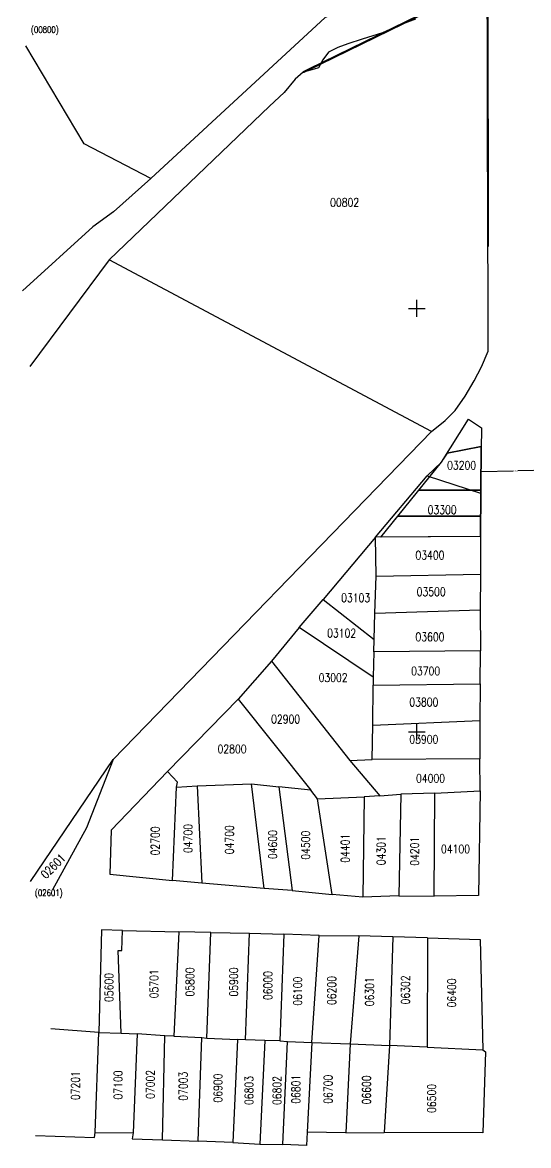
# Model space of a CAD drawing. Header units: metres. Extents: x 615331 to 657292, y 1301217 to 1321009.
# Drawn here: x 629429.6 to 629549.1, y 1319897.7 to 1320162.9 of the extents above; entities that cross this region are included whole.
import ezdxf
from ezdxf.enums import TextEntityAlignment as Align

# ---------------------------------------------------------------- set-up
doc = ezdxf.new("R2010")
doc.units = ezdxf.units.M
doc.header["$PDMODE"] = 32
doc.header["$PDSIZE"] = 0.5
for name, color, linetype in [('2', 1, 'Continuous'), ('42', 7, 'Continuous'), ('5', 7, 'Continuous'), ('6', 7, 'Continuous'), ('7', 7, 'Continuous'), ('CVL_CUADCON_LIN', 8, 'Continuous')]:
    doc.layers.add(name, color=color, linetype=linetype)
for name, color, linetype, lineweight in [('Nivel 2', 7, 'Continuous', 0), ('Nivel 5', 7, 'Continuous', 0), ('Nivel 6', 7, 'Continuous', 0)]:
    doc.layers.add(name, color=color, linetype=linetype, lineweight=lineweight)
doc.styles.add('ROMANS', font='ROMANS', dxfattribs={"height": 0.2})
doc.styles.get("Standard").update_dxf_attribs({"font": 'arial.ttf'})
doc.dimstyles.get("Standard").update_dxf_attribs({"dimtxt": 0.18, "dimasz": 0.18, "dimexe": 0.18, "dimexo": 0.0625, "dimgap": 0.09, "dimtad": 0, "dimtih": 1, "dimtoh": 1, "dimdec": 4, "dimzin": 0, "dimdsep": 46, "dimtxsty": 'Standard', "dimcen": 0.09, "dimadec": 0, "dimazin": 0, "dimtfac": 1, "dimtdec": 4, "dimtofl": 0, "dimtmove": 0, "dimatfit": 3, "dimfxl": 1, "dimtolj": 1, "dimtzin": 0, "dimarcsym": 0})

# ---------------------------------------------------------------- blocks, each defined once
blk = doc.blocks.new('COORD')
at = {"layer": '42', "color": 2, "linetype": 'Continuous'}
for p, q in [((-2, 0), (2, 0)), ((0, -2), (0, 2))]:
    blk.add_line(p, q, dxfattribs=at)
blk = doc.blocks.new('*D24')
at = {"color": 0, "linetype": 'Continuous', "lineweight": -2, "transparency": 16777216}
for p, q in [((629537.86, 1320055.55), (629537.82, 1320056.98)), ((629538.01, 1320056.81), (629545.51, 1320056.99)), ((629554.06, 1320057.2), (629546.56, 1320057.02)), ((629554.27, 1320055.95), (629554.24, 1320057.38))]:
    blk.add_line(p, q, dxfattribs=at)
at = {"color": 0, "linetype": 'Continuous', "transparency": 16777216}
for points in [[(629538, 1320056.84), (629538.01, 1320056.78), (629537.83, 1320056.8)], [(629554.06, 1320057.23), (629554.06, 1320057.17), (629554.24, 1320057.2)]]:
    blk.add_solid(points, dxfattribs=at)
at = {"layer": 'Defpoints', "color": 0, "linetype": 'Continuous', "transparency": 16777216}
for p in [(629554.24, 1320057.2), (629537.86, 1320055.49), (629554.27, 1320055.89)]:
    blk.add_point(p, dxfattribs=at)
at = {"color": 0, "linetype": 'Continuous', "transparency": 16777216, "insert": (629546.03, 1320057), "char_height": 0.18, "attachment_point": 5}
blk.add_mtext('\\A1;16.4205', dxfattribs=at)

msp = doc.modelspace()

# ---------------------------------------------------------------- linework, layer by layer
at = {"color": 4, "linetype": 'Continuous', "flags": 128}
for points in [[(629537.92762, 1320062.7875), (629537.7214, 1320041.48841), (629514.22207, 1320041.31174), (629528.5564, 1320059.08841), (629529.8848, 1320061.18966)], [(629537.92762, 1320062.7875), (629537.82865, 1320052.43788), (629523.19371, 1320052.43788), (629528.5564, 1320059.08841), (629529.8848, 1320061.18966)], [(629537.82865, 1320052.43788), (629537.76797, 1320046.28818), (629518.23485, 1320046.28818), (629523.19371, 1320052.43788)], [(629537.76797, 1320046.28818), (629537.7214, 1320041.48841), (629514.22207, 1320041.31174), (629518.23485, 1320046.28818)]]:
    msp.add_lwpolyline(points, close=True, dxfattribs=at)
at = {"color": 3, "linetype": 'Continuous', "flags": 128}
msp.add_lwpolyline([(629537.92762, 1320062.7875), (629537.7214, 1320041.48841), (629514.22207, 1320041.31174), (629528.5564, 1320059.08841), (629529.8848, 1320061.18966)], close=True, dxfattribs=at)
at = {"color": 2, "linetype": 'Continuous', "flags": 128}
for points in [[(629537.92764, 1320062.78741), (629537.7214, 1320041.48841), (629514.22207, 1320041.31174), (629528.5564, 1320059.08841), (629529.8848, 1320061.18966)], [(629537.76797, 1320046.28818), (629537.7214, 1320041.48841), (629514.22207, 1320041.31174), (629518.23485, 1320046.28818)]]:
    msp.add_lwpolyline(points, close=True, dxfattribs=at)
msp.add_lwpolyline([(629537.9276, 1320062.78736), (629537.76787, 1320046.28813), (629518.23315, 1320046.28596), (629528.5564, 1320059.08836), (629529.8848, 1320061.18966)], close=True)
at = {"color": 3, "linetype": 'Continuous', "flags": 128}
for points in [[(629537.92762, 1320062.7875), (629529.8848, 1320061.18966)], [(629537.7214, 1320041.48841), (629537.92764, 1320062.78741)], [(629529.8848, 1320061.18966), (629528.97638, 1320059.75273)], [(629537.7214, 1320041.48841), (629514.22207, 1320041.31174)]]:
    msp.add_lwpolyline(points, dxfattribs=at)
at = {"layer": '2', "color": 1, "linetype": 'Continuous'}
for p, q in [((629526.1504, 1320066.25241), (629450.0304, 1320106.83041)), ((629526.1504, 1320066.25241), (629451.0154, 1319988.83641)), ((629512.9804, 1320041.30241), (629525.1374, 1320055.83941)), ((629525.1374, 1320055.83941), (629537.7684, 1320051.69941)), ((629537.7684, 1320051.69941), (629537.7214, 1320041.48841)), ((629512.9804, 1320041.30241), (629500.6184, 1320026.61541)), ((629537.7214, 1320041.48841), (629512.9804, 1320041.30241)), ((629513.0904, 1320032.13741), (629512.9804, 1320041.30241)), ((629537.7214, 1320041.48841), (629537.7324, 1320032.62241)), ((629513.0904, 1320032.13741), (629537.7324, 1320032.62241)), ((629537.7324, 1320032.62241), (629537.6424, 1320024.20441)), ((629512.7964, 1320023.42041), (629513.0904, 1320032.13741)), ((629494.9494, 1320020.02041), (629500.6184, 1320026.61541)), ((629500.6184, 1320026.61541), (629512.6664, 1320017.14341)), ((629512.6664, 1320017.14341), (629512.7964, 1320023.42041)), ((629512.7964, 1320023.42041), (629537.6424, 1320024.20441)), ((629537.6424, 1320024.20441), (629537.7504, 1320014.49141)), ((629494.9494, 1320020.02041), (629488.4104, 1320012.02841)), ((629512.4224, 1320008.27641), (629494.9494, 1320020.02041)), ((629512.5514, 1320014.30441), (629512.6664, 1320017.14341)), ((629512.5514, 1320014.30441), (629512.4224, 1320008.27641)), ((629537.7504, 1320014.49141), (629512.5514, 1320014.30441)), ((629537.7154, 1320006.72141), (629537.7504, 1320014.49141)), ((629488.4104, 1320012.02841), (629480.4944, 1320003.08541)), ((629488.4104, 1320012.02841), (629506.8964, 1319988.58341)), ((629512.3204, 1319996.96941), (629512.4144, 1320006.38441)), ((629512.4224, 1320008.27641), (629512.4144, 1320006.38441)), ((629512.4144, 1320006.38441), (629537.7154, 1320006.72141)), ((629537.7154, 1320006.72141), (629537.5744, 1319998.05441)), ((629463.8554, 1319985.99241), (629480.4944, 1320003.08541)), ((629480.4944, 1320003.08541), (629497.6694, 1319981.57741)), ((629512.3204, 1319996.96941), (629537.5744, 1319998.05441)), ((629537.5744, 1319998.05441), (629537.5834, 1319988.98841)), ((629512.1814, 1319988.85041), (629512.3204, 1319996.96941)), ((629431.4734, 1319960.02741), (629451.0154, 1319988.83641)), ((629451.0154, 1319988.83641), (629444.6924, 1319972.72641)), ((629506.8964, 1319988.58341), (629512.1814, 1319988.85041)), ((629506.8964, 1319988.58341), (629513.9714, 1319980.28941)), ((629537.5834, 1319988.98841), (629512.1814, 1319988.85041)), ((629537.6504, 1319981.46741), (629537.5834, 1319988.98841)), ((629466.1804, 1319983.51041), (629463.8554, 1319985.99241)), ((629465.0074, 1319960.24541), (629465.9724, 1319982.31341)), ((629465.9724, 1319982.31341), (629466.1804, 1319983.51041)), ((629465.9724, 1319982.31341), (629470.7994, 1319982.62941)), ((629470.7994, 1319982.62941), (629483.6554, 1319983.12241)), ((629470.7994, 1319982.62941), (629471.9134, 1319959.62141)), ((629486.6404, 1319958.37741), (629483.6554, 1319983.12241)), ((629483.6554, 1319983.12241), (629490.1034, 1319982.39841)), ((629497.6694, 1319981.57741), (629490.1034, 1319982.39841)), ((629490.1034, 1319982.39841), (629493.2934, 1319957.90341)), ((629499.2354, 1319979.54041), (629497.6694, 1319981.57741)), ((629499.2354, 1319979.54041), (629510.2614, 1319980.02741)), ((629502.6874, 1319956.93941), (629499.2354, 1319979.54041)), ((629510.2614, 1319980.02741), (629510.0004, 1319956.36741)), ((629513.9714, 1319980.28941), (629510.2614, 1319980.02741)), ((629513.9714, 1319980.28941), (629518.9514, 1319980.65541)), ((629518.9514, 1319980.65541), (629518.4864, 1319956.64641)), ((629526.9794, 1319980.93241), (629518.9514, 1319980.65541)), ((629526.8174, 1319956.57541), (629526.9794, 1319980.93241)), ((629526.9794, 1319980.93241), (629537.6504, 1319981.46741)), ((629444.6924, 1319972.72641), (629436.6494, 1319958.10441)), ((629471.9134, 1319959.62141), (629465.0074, 1319960.24541)), ((629486.6404, 1319958.37741), (629471.9134, 1319959.62141)), ((629493.2934, 1319957.90341), (629486.6404, 1319958.37741)), ((629493.2934, 1319957.90341), (629502.6874, 1319956.93941)), ((629510.0004, 1319956.36741), (629502.6874, 1319956.93941)), ((629518.4864, 1319956.64641), (629510.0004, 1319956.36741)), ((629518.4864, 1319956.64641), (629526.8174, 1319956.57541)), ((629453.0444, 1319943.71641), (629453.2184, 1319948.44941)), ((629453.2184, 1319948.44941), (629466.5274, 1319948.14641)), ((629466.5274, 1319948.14641), (629465.3474, 1319923.48741)), ((629474.0454, 1319948.02341), (629466.5274, 1319948.14641)), ((629473.1184, 1319923.06641), (629474.0454, 1319948.02341)), ((629474.0454, 1319948.02341), (629483.1884, 1319947.80641)), ((629482.2104, 1319922.64941), (629483.1884, 1319947.80641)), ((629483.1884, 1319947.80641), (629491.2654, 1319947.63541)), ((629491.2654, 1319947.63541), (629490.3884, 1319922.37941)), ((629499.6464, 1319947.31541), (629491.2654, 1319947.63541)), ((629497.9054, 1319922.05641), (629499.6464, 1319947.31541)), ((629499.6464, 1319947.31541), (629508.9934, 1319947.24841)), ((629508.9934, 1319947.24841), (629506.9464, 1319921.73941)), ((629517.0194, 1319946.97741), (629508.9934, 1319947.24841)), ((629517.0194, 1319946.97741), (629516.2414, 1319921.32341)), ((629525.2484, 1319946.70741), (629517.0194, 1319946.97741)), ((629525.2484, 1319946.70741), (629525.1814, 1319920.95641)), ((629452.8534, 1319924.24041), (629452.1804, 1319943.76341)), ((629452.1804, 1319943.76341), (629453.0444, 1319943.71641)), ((629447.6214, 1319924.42141), (629436.2964, 1319925.22841)), ((629447.6214, 1319924.42141), (629452.8534, 1319924.24041)), ((629452.8534, 1319924.24041), (629456.6624, 1319924.05441)), ((629463.2144, 1319923.57941), (629456.6624, 1319924.05441)), ((629465.3474, 1319923.48741), (629463.2144, 1319923.57941)), ((629465.3474, 1319923.48741), (629471.8994, 1319923.21141)), ((629471.8994, 1319923.21141), (629473.1184, 1319923.06641)), ((629473.1184, 1319923.06641), (629480.3814, 1319922.74241)), ((629482.2104, 1319922.64941), (629480.3814, 1319922.74241)), ((629486.7814, 1319922.46641), (629482.2104, 1319922.64941)), ((629490.3884, 1319922.37941), (629486.7814, 1319922.46641)), ((629490.3884, 1319922.37941), (629492.1654, 1319922.23541)), ((629492.1654, 1319922.23541), (629497.9054, 1319922.05641)), ((629497.9054, 1319922.05641), (629506.9464, 1319921.73941)), ((629506.9464, 1319921.73941), (629516.2414, 1319921.32341)), ((629525.1814, 1319920.95641), (629516.2414, 1319921.32341)), ((629525.1814, 1319920.95641), (629538.3364, 1319920.30441)), ((629446.5934, 1319899.61341), (629446.7004, 1319900.80841)), ((629455.7434, 1319900.69041), (629455.4824, 1319899.24541)), ((629496.8434, 1319900.83441), (629496.6254, 1319897.69541))]:
    msp.add_line(p, q, dxfattribs=at)
for points in [[(629538.0764, 1320185.78641), (629538.1934, 1320177.96641), (629501.0434, 1320164.04041), (629459.8724, 1320126.04141)], [(629526.1504, 1320066.25241), (629529.4144, 1320068.90341), (629531.7614, 1320071.25341), (629534.1134, 1320074.59841), (629536.2644, 1320078.24241), (629538.0064, 1320081.58541), (629539.5984, 1320085.22741), (629539.4174, 1320167.95941)], [(629522.4294, 1320163.61641), (629518.2564, 1320162.05741), (629514.6424, 1320160.45141), (629509.8094, 1320158.89041), (629506.4004, 1320157.83241), (629504.0594, 1320156.97741), (629501.8704, 1320155.82441), (629500.5414, 1320154.07641), (629499.4654, 1320152.17941), (629498.4474, 1320151.82741), (629495.8534, 1320151.12141), (629494.0174, 1320149.47141), (629491.4124, 1320146.32441), (629487.9424, 1320143.12441), (629450.0304, 1320106.83041)], [(629525.1374, 1320055.83941), (629528.5564, 1320059.08841), (629534.9534, 1320069.22241), (629537.9914, 1320067.19041), (629537.7684, 1320051.69941)], [(629463.8554, 1319985.99241), (629450.4814, 1319972.14841), (629450.2304, 1319961.73741), (629465.0074, 1319960.24541)], [(629537.6504, 1319981.46741), (629537.2834, 1319956.76141), (629526.8174, 1319956.57541)], [(629453.2184, 1319948.44941), (629448.2404, 1319948.63041), (629447.6214, 1319924.42141)], [(629525.2484, 1319946.70741), (629537.6424, 1319946.35241), (629538.3364, 1319920.30441)]]:
    msp.add_lwpolyline(points, dxfattribs=at)
at = {"layer": '6', "color": 30, "linetype": 'Continuous'}
for p, q in [((629450.0304, 1320106.83041), (629431.3174, 1320081.64541)), ((629446.7004, 1319900.80841), (629447.6214, 1319924.42141)), ((629456.6624, 1319924.05441), (629455.7434, 1319900.69041)), ((629462.6444, 1319899.07141), (629463.2144, 1319923.57941)), ((629471.0764, 1319898.75241), (629471.8994, 1319923.21141)), ((629480.3814, 1319922.74241), (629479.2544, 1319898.38241)), ((629486.7814, 1319922.46641), (629485.6534, 1319898.00541)), ((629491.0894, 1319897.92541), (629492.1654, 1319922.23541)), ((629497.9054, 1319922.05641), (629496.8434, 1319900.83441)), ((629506.9464, 1319921.73941), (629505.9864, 1319900.66641)), ((629516.2414, 1319921.32341), (629515.0304, 1319900.79841)), ((629432.6254, 1319900.06241), (629446.5934, 1319899.61341)), ((629446.7004, 1319900.80841), (629455.7434, 1319900.69041)), ((629505.9864, 1319900.66641), (629496.8434, 1319900.83441)), ((629505.9864, 1319900.66641), (629515.0304, 1319900.79841)), ((629455.4824, 1319899.24541), (629462.6444, 1319899.07141)), ((629462.6444, 1319899.07141), (629471.0764, 1319898.75241)), ((629479.2544, 1319898.38241), (629471.0764, 1319898.75241)), ((629479.2544, 1319898.38241), (629485.6534, 1319898.00541)), ((629485.6534, 1319898.00541), (629491.0894, 1319897.92541)), ((629496.6254, 1319897.69541), (629491.0894, 1319897.92541))]:
    msp.add_line(p, q, dxfattribs=at)
for points in [[(629459.8724, 1320126.04141), (629444.1104, 1320134.20541), (629430.3694, 1320157.32041)], [(629459.8724, 1320126.04141), (629451.0984, 1320118.19041), (629446.1544, 1320114.58741), (629429.5574, 1320099.50841)], [(629538.3364, 1319920.30441), (629538.9434, 1319919.80841), (629538.2974, 1319900.67941), (629515.0304, 1319900.79841)]]:
    msp.add_lwpolyline(points, dxfattribs=at)
at = {"layer": 'CVL_CUADCON_LIN', "color": 2, "ltscale": 0.5, "const_width": 0.5, "flags": 128}
msp.add_lwpolyline([(629539.54443, 1320109.90003), (629539.4174, 1320167.95941), (629533.4254, 1320168.48641), (629526.4034, 1320166.02141), (629495.8534, 1320151.12141)], dxfattribs=at)
at = {"layer": 'Nivel 2', "color": 1, "linetype": 'Continuous', "lineweight": -3}
for p, q in [((629526.1504, 1320066.25241), (629450.0304, 1320106.83041)), ((629526.1504, 1320066.25241), (629450.0304, 1320106.83041)), ((629526.1504, 1320066.25241), (629451.0154, 1319988.83641)), ((629526.1504, 1320066.25241), (629451.0154, 1319988.83641)), ((629512.9804, 1320041.30241), (629525.1374, 1320055.83941)), ((629512.9804, 1320041.30241), (629525.1374, 1320055.83941)), ((629525.1374, 1320055.83941), (629537.7684, 1320051.69941)), ((629525.1374, 1320055.83941), (629537.7684, 1320051.69941)), ((629537.7684, 1320051.69941), (629537.7214, 1320041.48841)), ((629537.7684, 1320051.69941), (629537.7214, 1320041.48841)), ((629512.9804, 1320041.30241), (629500.6184, 1320026.61541)), ((629512.9804, 1320041.30241), (629500.6184, 1320026.61541)), ((629537.7214, 1320041.48841), (629512.9804, 1320041.30241)), ((629537.7214, 1320041.48841), (629512.9804, 1320041.30241)), ((629513.0904, 1320032.13741), (629512.9804, 1320041.30241)), ((629513.0904, 1320032.13741), (629512.9804, 1320041.30241)), ((629537.7214, 1320041.48841), (629537.7324, 1320032.62241)), ((629537.7214, 1320041.48841), (629537.7324, 1320032.62241)), ((629513.0904, 1320032.13741), (629537.7324, 1320032.62241)), ((629513.0904, 1320032.13741), (629537.7324, 1320032.62241)), ((629537.7324, 1320032.62241), (629537.6424, 1320024.20441)), ((629537.7324, 1320032.62241), (629537.6424, 1320024.20441)), ((629512.7964, 1320023.42041), (629513.0904, 1320032.13741)), ((629512.7964, 1320023.42041), (629513.0904, 1320032.13741)), ((629494.9494, 1320020.02041), (629500.6184, 1320026.61541)), ((629494.9494, 1320020.02041), (629500.6184, 1320026.61541)), ((629500.6184, 1320026.61541), (629512.6664, 1320017.14341)), ((629500.6184, 1320026.61541), (629512.6664, 1320017.14341)), ((629512.6664, 1320017.14341), (629512.7964, 1320023.42041)), ((629512.6664, 1320017.14341), (629512.7964, 1320023.42041)), ((629512.7964, 1320023.42041), (629537.6424, 1320024.20441)), ((629512.7964, 1320023.42041), (629537.6424, 1320024.20441)), ((629537.6424, 1320024.20441), (629537.7504, 1320014.49141)), ((629537.6424, 1320024.20441), (629537.7504, 1320014.49141)), ((629494.9494, 1320020.02041), (629488.4104, 1320012.02841)), ((629494.9494, 1320020.02041), (629488.4104, 1320012.02841)), ((629512.4224, 1320008.27641), (629494.9494, 1320020.02041)), ((629512.4224, 1320008.27641), (629494.9494, 1320020.02041)), ((629512.5514, 1320014.30441), (629512.6664, 1320017.14341)), ((629512.5514, 1320014.30441), (629512.6664, 1320017.14341)), ((629512.5514, 1320014.30441), (629512.4224, 1320008.27641)), ((629512.5514, 1320014.30441), (629512.4224, 1320008.27641)), ((629537.7504, 1320014.49141), (629512.5514, 1320014.30441)), ((629537.7504, 1320014.49141), (629512.5514, 1320014.30441)), ((629537.7154, 1320006.72141), (629537.7504, 1320014.49141)), ((629537.7154, 1320006.72141), (629537.7504, 1320014.49141)), ((629488.4104, 1320012.02841), (629480.4944, 1320003.08541)), ((629488.4104, 1320012.02841), (629480.4944, 1320003.08541)), ((629488.4104, 1320012.02841), (629506.8964, 1319988.58341)), ((629488.4104, 1320012.02841), (629506.8964, 1319988.58341)), ((629512.3204, 1319996.96941), (629512.4144, 1320006.38441)), ((629512.3204, 1319996.96941), (629512.4144, 1320006.38441)), ((629512.4224, 1320008.27641), (629512.4144, 1320006.38441)), ((629512.4224, 1320008.27641), (629512.4144, 1320006.38441)), ((629512.4144, 1320006.38441), (629537.7154, 1320006.72141)), ((629512.4144, 1320006.38441), (629537.7154, 1320006.72141)), ((629537.7154, 1320006.72141), (629537.5744, 1319998.05441)), ((629537.7154, 1320006.72141), (629537.5744, 1319998.05441)), ((629463.8554, 1319985.99241), (629480.4944, 1320003.08541)), ((629463.8554, 1319985.99241), (629480.4944, 1320003.08541)), ((629480.4944, 1320003.08541), (629497.6694, 1319981.57741)), ((629480.4944, 1320003.08541), (629497.6694, 1319981.57741)), ((629512.3204, 1319996.96941), (629537.5744, 1319998.05441)), ((629512.3204, 1319996.96941), (629537.5744, 1319998.05441)), ((629537.5744, 1319998.05441), (629537.5834, 1319988.98841)), ((629537.5744, 1319998.05441), (629537.5834, 1319988.98841)), ((629512.1814, 1319988.85041), (629512.3204, 1319996.96941)), ((629512.1814, 1319988.85041), (629512.3204, 1319996.96941)), ((629431.4734, 1319960.02741), (629451.0154, 1319988.83641)), ((629431.4734, 1319960.02741), (629451.0154, 1319988.83641)), ((629451.0154, 1319988.83641), (629444.6924, 1319972.72641)), ((629451.0154, 1319988.83641), (629444.6924, 1319972.72641)), ((629506.8964, 1319988.58341), (629512.1814, 1319988.85041)), ((629506.8964, 1319988.58341), (629512.1814, 1319988.85041)), ((629506.8964, 1319988.58341), (629513.9714, 1319980.28941)), ((629506.8964, 1319988.58341), (629513.9714, 1319980.28941)), ((629537.5834, 1319988.98841), (629512.1814, 1319988.85041)), ((629537.5834, 1319988.98841), (629512.1814, 1319988.85041)), ((629537.6504, 1319981.46741), (629537.5834, 1319988.98841)), ((629537.6504, 1319981.46741), (629537.5834, 1319988.98841)), ((629466.1804, 1319983.51041), (629463.8554, 1319985.99241)), ((629466.1804, 1319983.51041), (629463.8554, 1319985.99241)), ((629465.0074, 1319960.24541), (629465.9724, 1319982.31341)), ((629465.0074, 1319960.24541), (629465.9724, 1319982.31341)), ((629465.9724, 1319982.31341), (629466.1804, 1319983.51041)), ((629465.9724, 1319982.31341), (629466.1804, 1319983.51041)), ((629465.9724, 1319982.31341), (629470.7994, 1319982.62941)), ((629465.9724, 1319982.31341), (629470.7994, 1319982.62941)), ((629470.7994, 1319982.62941), (629483.6554, 1319983.12241)), ((629470.7994, 1319982.62941), (629483.6554, 1319983.12241)), ((629470.7994, 1319982.62941), (629471.9134, 1319959.62141)), ((629470.7994, 1319982.62941), (629471.9134, 1319959.62141)), ((629483.6554, 1319983.12241), (629490.1034, 1319982.39841)), ((629486.6404, 1319958.37741), (629483.6554, 1319983.12241)), ((629483.6554, 1319983.12241), (629490.1034, 1319982.39841)), ((629486.6404, 1319958.37741), (629483.6554, 1319983.12241)), ((629490.1034, 1319982.39841), (629493.2934, 1319957.90341)), ((629497.6694, 1319981.57741), (629490.1034, 1319982.39841)), ((629490.1034, 1319982.39841), (629493.2934, 1319957.90341)), ((629497.6694, 1319981.57741), (629490.1034, 1319982.39841)), ((629499.2354, 1319979.54041), (629497.6694, 1319981.57741)), ((629499.2354, 1319979.54041), (629497.6694, 1319981.57741)), ((629499.2354, 1319979.54041), (629510.2614, 1319980.02741)), ((629499.2354, 1319979.54041), (629510.2614, 1319980.02741)), ((629502.6874, 1319956.93941), (629499.2354, 1319979.54041)), ((629502.6874, 1319956.93941), (629499.2354, 1319979.54041)), ((629510.2614, 1319980.02741), (629510.0004, 1319956.36741)), ((629510.2614, 1319980.02741), (629510.0004, 1319956.36741)), ((629513.9714, 1319980.28941), (629510.2614, 1319980.02741)), ((629513.9714, 1319980.28941), (629510.2614, 1319980.02741)), ((629513.9714, 1319980.28941), (629518.9514, 1319980.65541)), ((629513.9714, 1319980.28941), (629518.9514, 1319980.65541)), ((629518.9514, 1319980.65541), (629518.4864, 1319956.64641)), ((629518.9514, 1319980.65541), (629518.4864, 1319956.64641)), ((629526.9794, 1319980.93241), (629518.9514, 1319980.65541)), ((629526.9794, 1319980.93241), (629518.9514, 1319980.65541)), ((629526.8174, 1319956.57541), (629526.9794, 1319980.93241)), ((629526.8174, 1319956.57541), (629526.9794, 1319980.93241)), ((629526.9794, 1319980.93241), (629537.6504, 1319981.46741)), ((629526.9794, 1319980.93241), (629537.6504, 1319981.46741)), ((629444.6924, 1319972.72641), (629436.6494, 1319958.10441)), ((629444.6924, 1319972.72641), (629436.6494, 1319958.10441)), ((629471.9134, 1319959.62141), (629465.0074, 1319960.24541)), ((629471.9134, 1319959.62141), (629465.0074, 1319960.24541)), ((629486.6404, 1319958.37741), (629471.9134, 1319959.62141)), ((629486.6404, 1319958.37741), (629471.9134, 1319959.62141)), ((629493.2934, 1319957.90341), (629486.6404, 1319958.37741)), ((629493.2934, 1319957.90341), (629486.6404, 1319958.37741)), ((629493.2934, 1319957.90341), (629502.6874, 1319956.93941)), ((629493.2934, 1319957.90341), (629502.6874, 1319956.93941)), ((629510.0004, 1319956.36741), (629502.6874, 1319956.93941)), ((629510.0004, 1319956.36741), (629502.6874, 1319956.93941)), ((629518.4864, 1319956.64641), (629510.0004, 1319956.36741)), ((629518.4864, 1319956.64641), (629510.0004, 1319956.36741)), ((629518.4864, 1319956.64641), (629526.8174, 1319956.57541)), ((629518.4864, 1319956.64641), (629526.8174, 1319956.57541)), ((629453.0444, 1319943.71641), (629453.2184, 1319948.44941)), ((629453.0444, 1319943.71641), (629453.2184, 1319948.44941)), ((629453.2184, 1319948.44941), (629466.5274, 1319948.14641)), ((629453.2184, 1319948.44941), (629466.5274, 1319948.14641)), ((629466.5274, 1319948.14641), (629465.3474, 1319923.48741)), ((629466.5274, 1319948.14641), (629465.3474, 1319923.48741)), ((629474.0454, 1319948.02341), (629466.5274, 1319948.14641)), ((629474.0454, 1319948.02341), (629466.5274, 1319948.14641)), ((629473.1184, 1319923.06641), (629474.0454, 1319948.02341)), ((629473.1184, 1319923.06641), (629474.0454, 1319948.02341)), ((629474.0454, 1319948.02341), (629483.1884, 1319947.80641)), ((629474.0454, 1319948.02341), (629483.1884, 1319947.80641)), ((629482.2104, 1319922.64941), (629483.1884, 1319947.80641)), ((629482.2104, 1319922.64941), (629483.1884, 1319947.80641)), ((629483.1884, 1319947.80641), (629491.2654, 1319947.63541)), ((629483.1884, 1319947.80641), (629491.2654, 1319947.63541)), ((629491.2654, 1319947.63541), (629490.3884, 1319922.37941)), ((629491.2654, 1319947.63541), (629490.3884, 1319922.37941)), ((629499.6464, 1319947.31541), (629491.2654, 1319947.63541)), ((629499.6464, 1319947.31541), (629491.2654, 1319947.63541)), ((629497.9054, 1319922.05641), (629499.6464, 1319947.31541)), ((629497.9054, 1319922.05641), (629499.6464, 1319947.31541)), ((629499.6464, 1319947.31541), (629508.9934, 1319947.24841)), ((629499.6464, 1319947.31541), (629508.9934, 1319947.24841)), ((629508.9934, 1319947.24841), (629506.9464, 1319921.73941)), ((629508.9934, 1319947.24841), (629506.9464, 1319921.73941)), ((629517.0194, 1319946.97741), (629508.9934, 1319947.24841)), ((629517.0194, 1319946.97741), (629508.9934, 1319947.24841)), ((629517.0194, 1319946.97741), (629516.2414, 1319921.32341)), ((629517.0194, 1319946.97741), (629516.2414, 1319921.32341)), ((629525.2484, 1319946.70741), (629517.0194, 1319946.97741)), ((629525.2484, 1319946.70741), (629517.0194, 1319946.97741)), ((629525.2484, 1319946.70741), (629525.1814, 1319920.95641)), ((629525.2484, 1319946.70741), (629525.1814, 1319920.95641)), ((629452.1804, 1319943.76341), (629453.0444, 1319943.71641)), ((629452.8534, 1319924.24041), (629452.1804, 1319943.76341)), ((629452.1804, 1319943.76341), (629453.0444, 1319943.71641)), ((629452.8534, 1319924.24041), (629452.1804, 1319943.76341)), ((629447.6214, 1319924.42141), (629436.2964, 1319925.22841)), ((629447.6214, 1319924.42141), (629436.2964, 1319925.22841)), ((629447.6214, 1319924.42141), (629452.8534, 1319924.24041)), ((629447.6214, 1319924.42141), (629452.8534, 1319924.24041)), ((629452.8534, 1319924.24041), (629456.6624, 1319924.05441)), ((629452.8534, 1319924.24041), (629456.6624, 1319924.05441)), ((629463.2144, 1319923.57941), (629456.6624, 1319924.05441)), ((629463.2144, 1319923.57941), (629456.6624, 1319924.05441)), ((629465.3474, 1319923.48741), (629463.2144, 1319923.57941)), ((629465.3474, 1319923.48741), (629463.2144, 1319923.57941)), ((629465.3474, 1319923.48741), (629471.8994, 1319923.21141)), ((629465.3474, 1319923.48741), (629471.8994, 1319923.21141)), ((629471.8994, 1319923.21141), (629473.1184, 1319923.06641)), ((629471.8994, 1319923.21141), (629473.1184, 1319923.06641)), ((629473.1184, 1319923.06641), (629480.3814, 1319922.74241)), ((629473.1184, 1319923.06641), (629480.3814, 1319922.74241)), ((629482.2104, 1319922.64941), (629480.3814, 1319922.74241)), ((629482.2104, 1319922.64941), (629480.3814, 1319922.74241)), ((629486.7814, 1319922.46641), (629482.2104, 1319922.64941)), ((629486.7814, 1319922.46641), (629482.2104, 1319922.64941)), ((629490.3884, 1319922.37941), (629486.7814, 1319922.46641)), ((629490.3884, 1319922.37941), (629486.7814, 1319922.46641)), ((629490.3884, 1319922.37941), (629492.1654, 1319922.23541)), ((629490.3884, 1319922.37941), (629492.1654, 1319922.23541)), ((629492.1654, 1319922.23541), (629497.9054, 1319922.05641)), ((629492.1654, 1319922.23541), (629497.9054, 1319922.05641)), ((629497.9054, 1319922.05641), (629506.9464, 1319921.73941)), ((629497.9054, 1319922.05641), (629506.9464, 1319921.73941)), ((629506.9464, 1319921.73941), (629516.2414, 1319921.32341)), ((629506.9464, 1319921.73941), (629516.2414, 1319921.32341)), ((629525.1814, 1319920.95641), (629516.2414, 1319921.32341)), ((629525.1814, 1319920.95641), (629516.2414, 1319921.32341)), ((629525.1814, 1319920.95641), (629538.3364, 1319920.30441)), ((629525.1814, 1319920.95641), (629538.3364, 1319920.30441)), ((629446.5934, 1319899.61341), (629446.7004, 1319900.80841)), ((629446.5934, 1319899.61341), (629446.7004, 1319900.80841)), ((629455.7434, 1319900.69041), (629455.4824, 1319899.24541)), ((629455.7434, 1319900.69041), (629455.4824, 1319899.24541)), ((629496.8434, 1319900.83441), (629496.6254, 1319897.69541)), ((629496.8434, 1319900.83441), (629496.6254, 1319897.69541))]:
    msp.add_line(p, q, dxfattribs=at)
at = {"layer": 'Nivel 2', "color": 1, "linetype": 'Continuous', "lineweight": -3, "flags": 128}
for points in [[(629538.0764, 1320185.78641), (629538.1934, 1320177.96641), (629501.0434, 1320164.04041), (629459.8724, 1320126.04141)], [(629538.0764, 1320185.78641), (629538.1934, 1320177.96641), (629501.0434, 1320164.04041), (629459.8724, 1320126.04141)], [(629526.1504, 1320066.25241), (629529.4144, 1320068.90341), (629531.7614, 1320071.25341), (629534.1134, 1320074.59841), (629536.2644, 1320078.24241), (629538.0064, 1320081.58541), (629539.5984, 1320085.22741), (629539.4174, 1320167.95941)], [(629526.1504, 1320066.25241), (629529.4144, 1320068.90341), (629531.7614, 1320071.25341), (629534.1134, 1320074.59841), (629536.2644, 1320078.24241), (629538.0064, 1320081.58541), (629539.5984, 1320085.22741), (629539.4174, 1320167.95941)], [(629522.4294, 1320163.61641), (629518.2564, 1320162.05741), (629514.6424, 1320160.45141), (629509.8094, 1320158.89041), (629506.4004, 1320157.83241), (629504.0594, 1320156.97741), (629501.8704, 1320155.82441), (629500.5414, 1320154.07641), (629499.4654, 1320152.17941), (629498.4474, 1320151.82741), (629495.8534, 1320151.12141), (629494.0174, 1320149.47141), (629491.4124, 1320146.32441), (629487.9424, 1320143.12441), (629450.0304, 1320106.83041)], [(629522.4294, 1320163.61641), (629518.2564, 1320162.05741), (629514.6424, 1320160.45141), (629509.8094, 1320158.89041), (629506.4004, 1320157.83241), (629504.0594, 1320156.97741), (629501.8704, 1320155.82441), (629500.5414, 1320154.07641), (629499.4654, 1320152.17941), (629498.4474, 1320151.82741), (629495.8534, 1320151.12141), (629494.0174, 1320149.47141), (629491.4124, 1320146.32441), (629487.9424, 1320143.12441), (629450.0304, 1320106.83041)], [(629525.1374, 1320055.83941), (629528.5564, 1320059.08841), (629534.9534, 1320069.22241), (629537.9914, 1320067.19041), (629537.7684, 1320051.69941)], [(629525.1374, 1320055.83941), (629528.5564, 1320059.08841), (629534.9534, 1320069.22241), (629537.9914, 1320067.19041), (629537.7684, 1320051.69941)], [(629463.8554, 1319985.99241), (629450.4814, 1319972.14841), (629450.2304, 1319961.73741), (629465.0074, 1319960.24541)], [(629463.8554, 1319985.99241), (629450.4814, 1319972.14841), (629450.2304, 1319961.73741), (629465.0074, 1319960.24541)], [(629537.6504, 1319981.46741), (629537.2834, 1319956.76141), (629526.8174, 1319956.57541)], [(629537.6504, 1319981.46741), (629537.2834, 1319956.76141), (629526.8174, 1319956.57541)], [(629453.2184, 1319948.44941), (629448.2404, 1319948.63041), (629447.6214, 1319924.42141)], [(629453.2184, 1319948.44941), (629448.2404, 1319948.63041), (629447.6214, 1319924.42141)], [(629525.2484, 1319946.70741), (629537.6424, 1319946.35241), (629538.3364, 1319920.30441)], [(629525.2484, 1319946.70741), (629537.6424, 1319946.35241), (629538.3364, 1319920.30441)]]:
    msp.add_lwpolyline(points, dxfattribs=at)
at = {"layer": 'Nivel 6', "color": 30, "linetype": 'Continuous', "lineweight": -3}
for p, q in [((629450.0304, 1320106.83041), (629431.3174, 1320081.64541)), ((629450.0304, 1320106.83041), (629431.3174, 1320081.64541)), ((629446.7004, 1319900.80841), (629447.6214, 1319924.42141)), ((629446.7004, 1319900.80841), (629447.6214, 1319924.42141)), ((629456.6624, 1319924.05441), (629455.7434, 1319900.69041)), ((629456.6624, 1319924.05441), (629455.7434, 1319900.69041)), ((629462.6444, 1319899.07141), (629463.2144, 1319923.57941)), ((629462.6444, 1319899.07141), (629463.2144, 1319923.57941)), ((629471.0764, 1319898.75241), (629471.8994, 1319923.21141)), ((629471.0764, 1319898.75241), (629471.8994, 1319923.21141)), ((629480.3814, 1319922.74241), (629479.2544, 1319898.38241)), ((629480.3814, 1319922.74241), (629479.2544, 1319898.38241)), ((629486.7814, 1319922.46641), (629485.6534, 1319898.00541)), ((629486.7814, 1319922.46641), (629485.6534, 1319898.00541)), ((629491.0894, 1319897.92541), (629492.1654, 1319922.23541)), ((629491.0894, 1319897.92541), (629492.1654, 1319922.23541)), ((629497.9054, 1319922.05641), (629496.8434, 1319900.83441)), ((629497.9054, 1319922.05641), (629496.8434, 1319900.83441)), ((629506.9464, 1319921.73941), (629505.9864, 1319900.66641)), ((629506.9464, 1319921.73941), (629505.9864, 1319900.66641)), ((629516.2414, 1319921.32341), (629515.0304, 1319900.79841)), ((629516.2414, 1319921.32341), (629515.0304, 1319900.79841)), ((629432.6254, 1319900.06241), (629446.5934, 1319899.61341)), ((629432.6254, 1319900.06241), (629446.5934, 1319899.61341)), ((629446.7004, 1319900.80841), (629455.7434, 1319900.69041)), ((629446.7004, 1319900.80841), (629455.7434, 1319900.69041)), ((629505.9864, 1319900.66641), (629496.8434, 1319900.83441)), ((629505.9864, 1319900.66641), (629496.8434, 1319900.83441)), ((629505.9864, 1319900.66641), (629515.0304, 1319900.79841)), ((629505.9864, 1319900.66641), (629515.0304, 1319900.79841)), ((629455.4824, 1319899.24541), (629462.6444, 1319899.07141)), ((629455.4824, 1319899.24541), (629462.6444, 1319899.07141)), ((629462.6444, 1319899.07141), (629471.0764, 1319898.75241)), ((629462.6444, 1319899.07141), (629471.0764, 1319898.75241)), ((629479.2544, 1319898.38241), (629471.0764, 1319898.75241)), ((629479.2544, 1319898.38241), (629471.0764, 1319898.75241)), ((629479.2544, 1319898.38241), (629485.6534, 1319898.00541)), ((629479.2544, 1319898.38241), (629485.6534, 1319898.00541)), ((629485.6534, 1319898.00541), (629491.0894, 1319897.92541)), ((629485.6534, 1319898.00541), (629491.0894, 1319897.92541)), ((629496.6254, 1319897.69541), (629491.0894, 1319897.92541)), ((629496.6254, 1319897.69541), (629491.0894, 1319897.92541))]:
    msp.add_line(p, q, dxfattribs=at)
at = {"layer": 'Nivel 6', "color": 30, "linetype": 'Continuous', "lineweight": -3, "flags": 128}
for points in [[(629459.8724, 1320126.04141), (629444.1104, 1320134.20541), (629430.3694, 1320157.32041)], [(629459.8724, 1320126.04141), (629444.1104, 1320134.20541), (629430.3694, 1320157.32041)], [(629459.8724, 1320126.04141), (629451.0984, 1320118.19041), (629446.1544, 1320114.58741), (629429.5574, 1320099.50841)], [(629459.8724, 1320126.04141), (629451.0984, 1320118.19041), (629446.1544, 1320114.58741), (629429.5574, 1320099.50841)], [(629538.3364, 1319920.30441), (629538.9434, 1319919.80841), (629538.2974, 1319900.67941), (629515.0304, 1319900.79841)], [(629538.3364, 1319920.30441), (629538.9434, 1319919.80841), (629538.2974, 1319900.67941), (629515.0304, 1319900.79841)]]:
    msp.add_lwpolyline(points, dxfattribs=at)

# ---------------------------------------------------------------- block references
at = {"layer": '5', "color": 2, "linetype": 'Continuous'}
for p in [(629522.7274, 1320095.36241), (629522.7274, 1319995.36241)]:
    msp.add_blockref('COORD', p, dxfattribs=at)
at = {"layer": 'Nivel 5', "color": 2, "linetype": 'Continuous', "lineweight": -3}
for p in [(629522.7274, 1320095.36241), (629522.7274, 1320095.36241), (629522.7274, 1319995.36241), (629522.7274, 1319995.36241)]:
    msp.add_blockref('COORD', p, dxfattribs=at)

# ---------------------------------------------------------------- texts
at = {"layer": '7', "color": 7, "linetype": 'Continuous', "style": 'ROMANS', "width": 0.8}
for s, height, p in [('(00800)', 1.5, (629434.8464, 1320161.05941)), ('00802', 2, (629505.6654, 1320120.37941)), ('03200', 2, (629533.2964, 1320058.31241)), ('03300', 2, (629528.6934, 1320047.80341)), ('03400', 2, (629525.8154, 1320037.08741)), ('03103', 2, (629508.2664, 1320027.03241)), ('03500', 2, (629526.1034, 1320028.44941)), ('03102', 2, (629504.9584, 1320018.68241)), ('03600', 2, (629525.8154, 1320017.79541)), ('03002', 2, (629502.9444, 1320008.17241)), ('03700', 2, (629524.8084, 1320009.73341)), ('03800', 2, (629524.3774, 1320002.39141)), ('02900', 2, (629491.7254, 1319998.38341)), ('03900', 2, (629524.3774, 1319993.60941)), ('02800', 2, (629479.0664, 1319991.32941)), ('04000', 2, (629525.9594, 1319984.39541)), ('04100', 2, (629531.8564, 1319967.71841)), ('(02601)', 1.5, (629435.7724, 1319957.26341))]:
    msp.add_text(s, height=height, dxfattribs=at).set_placement(p, align=Align.MIDDLE)
for s, rotation, p in [('02700', 90, (629460.9164, 1319969.61641)), ('04700', 90, (629468.6844, 1319970.19241)), ('04700', 90, (629478.4654, 1319969.90441)), ('04600', 90, (629488.6784, 1319968.75241)), ('04500', 90, (629496.4454, 1319968.60841)), ('04401', 90, (629505.7954, 1319967.88941)), ('04301', 90, (629514.2824, 1319967.31341)), ('04201', 90, (629522.1934, 1319967.16941)), ('02601', 45, (629436.80913, 1319963.67335)), ('05600', 90, (629449.9854, 1319935.01841)), ('05701', 90, (629460.6294, 1319935.88341)), ('05800', 90, (629469.1164, 1319936.31441)), ('05900', 90, (629479.4734, 1319936.31441)), ('06000', 90, (629487.5284, 1319935.45041)), ('06100', 90, (629494.5764, 1319934.15441)), ('06200', 90, (629502.6314, 1319934.29841)), ('06302', 90, (629520.0364, 1319934.44241)), ('06400', 90, (629530.9684, 1319933.72341)), ('06301', 90, (629511.5494, 1319934.01141)), ('07201', 90, (629442.0744, 1319911.84141)), ('07100', 90, (629452.1434, 1319911.98441)), ('07002', 90, (629459.7664, 1319912.12841)), ('07003', 90, (629467.5344, 1319911.69641)), ('06900', 90, (629475.7334, 1319911.26441)), ('06803', 90, (629483.0694, 1319910.68841)), ('06802', 90, (629489.6854, 1319910.68841)), ('06801', 90, (629494.1444, 1319910.97741)), ('06700', 90, (629501.7684, 1319910.97641)), ('06600', 90, (629510.8304, 1319910.83241)), ('06500', 90, (629526.2214, 1319908.81741))]:
    msp.add_text(s, height=2, rotation=rotation, dxfattribs=at).set_placement(p, align=Align.MIDDLE)

# ---------------------------------------------------------------- dimensions: what is measured, and where the dimension line sits
at = {"color": 2, "linetype": 'Continuous'}
dim = msp.add_aligned_dim(p1=(629537.85784, 1320055.49012), p2=(629554.2734, 1320055.89091), distance=1.31347, dimstyle='Standard', dxfattribs=at)
dim.commit()
dim.dimension.update_dxf_attribs({"geometry": '*D24', "text_midpoint": (629546.03356, 1320057.00359)})

doc.saveas('drawing.dxf')
